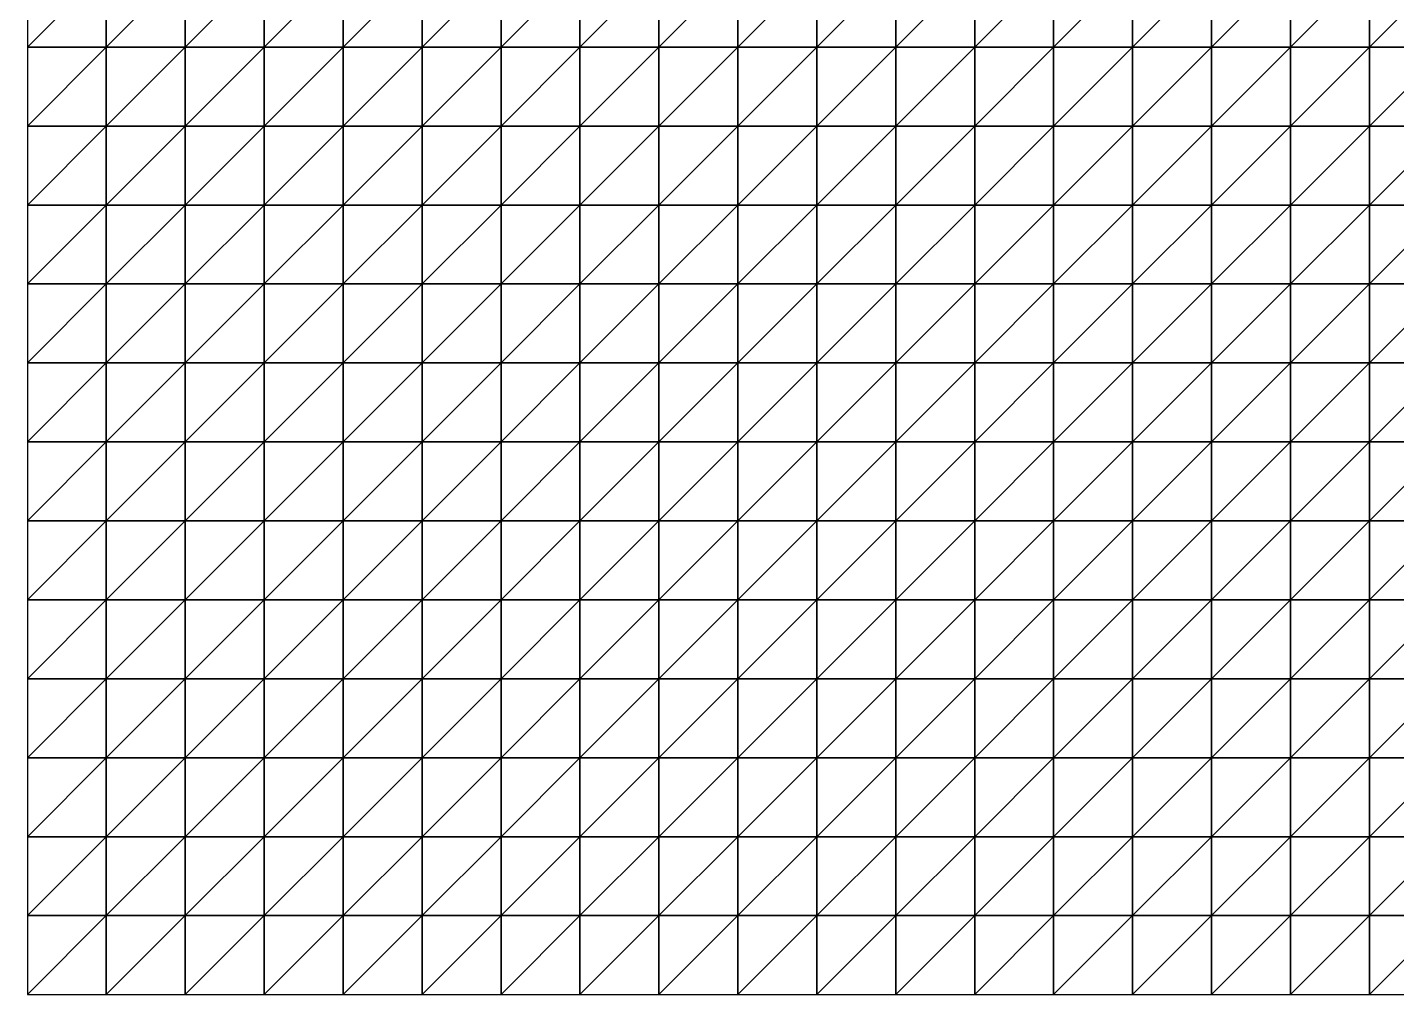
# Model space of a CAD drawing. Extents: x 504700 to 505400, y 9011750 to 9012250.
# Drawn here: x 504700 to 504873.5, y 9011750 to 9011872.5 of the extents above; entities that cross this region are included whole.
import ezdxf

# ---------------------------------------------------------------- set-up
doc = ezdxf.new("R2010")
doc.units = 0

msp = doc.modelspace()

# ---------------------------------------------------------------- linework, layer by layer
at = {"layer": 'PIT_FASE2'}
for points in [[(504700, 9011870, 317.37), (504710, 9011870, 317.85), (504710, 9011880, 317.48)], [(504700, 9011870, 317.37), (504710, 9011880, 317.48), (504700, 9011880, 317)], [(504710, 9011870, 317.85), (504720, 9011870, 318.44), (504720, 9011880, 318.07)], [(504710, 9011870, 317.85), (504720, 9011880, 318.07), (504710, 9011880, 317.48)], [(504720, 9011870, 318.44), (504730, 9011870, 319.09), (504730, 9011880, 318.71)], [(504720, 9011870, 318.44), (504730, 9011880, 318.71), (504720, 9011880, 318.07)], [(504730, 9011870, 319.09), (504740, 9011870, 319.79), (504740, 9011880, 319.42)], [(504730, 9011870, 319.09), (504740, 9011880, 319.42), (504730, 9011880, 318.71)], [(504740, 9011870, 319.79), (504750, 9011870, 320.52), (504750, 9011880, 320.15)], [(504740, 9011870, 319.79), (504750, 9011880, 320.15), (504740, 9011880, 319.42)], [(504750, 9011870, 320.52), (504760, 9011870, 321.25), (504760, 9011880, 320.88)], [(504750, 9011870, 320.52), (504760, 9011880, 320.88), (504750, 9011880, 320.15)], [(504760, 9011870, 321.25), (504770, 9011870, 321.95), (504770, 9011880, 321.58)], [(504760, 9011870, 321.25), (504770, 9011880, 321.58), (504760, 9011880, 320.88)], [(504770, 9011870, 321.95), (504780, 9011870, 322.6), (504780, 9011880, 322.23)], [(504770, 9011870, 321.95), (504780, 9011880, 322.23), (504770, 9011880, 321.58)], [(504780, 9011870, 322.6), (504790, 9011870, 323.2), (504790, 9011880, 322.83)], [(504780, 9011870, 322.6), (504790, 9011880, 322.83), (504780, 9011880, 322.23)], [(504790, 9011870, 323.2), (504800, 9011870, 323.69), (504800, 9011880, 323.33)], [(504790, 9011870, 323.2), (504800, 9011880, 323.33), (504790, 9011880, 322.83)], [(504800, 9011870, 323.69), (504810, 9011870, 324.12), (504810, 9011880, 323.76)], [(504800, 9011870, 323.69), (504810, 9011880, 323.76), (504800, 9011880, 323.33)], [(504810, 9011870, 324.12), (504820, 9011870, 324.44), (504820, 9011880, 324.09)], [(504810, 9011870, 324.12), (504820, 9011880, 324.09), (504810, 9011880, 323.76)], [(504820, 9011870, 324.44), (504830, 9011870, 324.7), (504830, 9011880, 324.35)], [(504820, 9011870, 324.44), (504830, 9011880, 324.35), (504820, 9011880, 324.09)], [(504830, 9011870, 324.7), (504840, 9011870, 324.86), (504840, 9011880, 324.52)], [(504830, 9011870, 324.7), (504840, 9011880, 324.52), (504830, 9011880, 324.35)], [(504840, 9011870, 324.86), (504850, 9011870, 324.98), (504850, 9011880, 323.24)], [(504840, 9011870, 324.86), (504850, 9011880, 323.24), (504840, 9011880, 324.52)], [(504850, 9011870, 324.98), (504860, 9011870, 320.22), (504860, 9011880, 314.72)], [(504850, 9011870, 324.98), (504860, 9011880, 314.72), (504850, 9011880, 323.24)], [(504860, 9011870, 320.22), (504870, 9011870, 312.04), (504870, 9011880, 306.33)], [(504860, 9011870, 320.22), (504870, 9011880, 306.33), (504860, 9011880, 314.72)], [(504870, 9011870, 312.04), (504880, 9011870, 304.01), (504880, 9011880, 298.09)], [(504870, 9011870, 312.04), (504880, 9011880, 298.09), (504870, 9011880, 306.33)], [(504700, 9011860, 317.74), (504710, 9011860, 318.23), (504710, 9011870, 317.85)], [(504700, 9011860, 317.74), (504710, 9011870, 317.85), (504700, 9011870, 317.37)], [(504710, 9011860, 318.23), (504720, 9011860, 318.82), (504720, 9011870, 318.44)], [(504710, 9011860, 318.23), (504720, 9011870, 318.44), (504710, 9011870, 317.85)], [(504720, 9011860, 318.82), (504730, 9011860, 319.47), (504730, 9011870, 319.09)], [(504720, 9011860, 318.82), (504730, 9011870, 319.09), (504720, 9011870, 318.44)], [(504730, 9011860, 319.47), (504740, 9011860, 320.18), (504740, 9011870, 319.79)], [(504730, 9011860, 319.47), (504740, 9011870, 319.79), (504730, 9011870, 319.09)], [(504740, 9011860, 320.18), (504750, 9011860, 320.91), (504750, 9011870, 320.52)], [(504740, 9011860, 320.18), (504750, 9011870, 320.52), (504740, 9011870, 319.79)], [(504750, 9011860, 320.91), (504760, 9011860, 321.63), (504760, 9011870, 321.25)], [(504750, 9011860, 320.91), (504760, 9011870, 321.25), (504750, 9011870, 320.52)], [(504760, 9011860, 321.63), (504770, 9011860, 322.34), (504770, 9011870, 321.95)], [(504760, 9011860, 321.63), (504770, 9011870, 321.95), (504760, 9011870, 321.25)], [(504770, 9011860, 322.34), (504780, 9011860, 322.99), (504780, 9011870, 322.6)], [(504770, 9011860, 322.34), (504780, 9011870, 322.6), (504770, 9011870, 321.95)], [(504780, 9011860, 322.99), (504790, 9011860, 323.57), (504790, 9011870, 323.2)], [(504780, 9011860, 322.99), (504790, 9011870, 323.2), (504780, 9011870, 322.6)], [(504790, 9011860, 323.57), (504800, 9011860, 324.07), (504800, 9011870, 323.69)], [(504790, 9011860, 323.57), (504800, 9011870, 323.69), (504790, 9011870, 323.2)], [(504800, 9011860, 324.07), (504810, 9011860, 324.49), (504810, 9011870, 324.12)], [(504800, 9011860, 324.07), (504810, 9011870, 324.12), (504800, 9011870, 323.69)], [(504810, 9011860, 324.49), (504820, 9011860, 324.81), (504820, 9011870, 324.44)], [(504810, 9011860, 324.49), (504820, 9011870, 324.44), (504810, 9011870, 324.12)], [(504820, 9011860, 324.81), (504830, 9011860, 325.06), (504830, 9011870, 324.7)], [(504820, 9011860, 324.81), (504830, 9011870, 324.7), (504820, 9011870, 324.44)], [(504830, 9011860, 325.06), (504840, 9011860, 325.22), (504840, 9011870, 324.86)], [(504830, 9011860, 325.06), (504840, 9011870, 324.86), (504830, 9011870, 324.7)], [(504840, 9011860, 325.22), (504850, 9011860, 325.33), (504850, 9011870, 324.98)], [(504840, 9011860, 325.22), (504850, 9011870, 324.98), (504840, 9011870, 324.86)], [(504850, 9011860, 325.33), (504860, 9011860, 325.39), (504860, 9011870, 320.22)], [(504850, 9011860, 325.33), (504860, 9011870, 320.22), (504850, 9011870, 324.98)], [(504860, 9011860, 325.39), (504870, 9011860, 318.04), (504870, 9011870, 312.04)], [(504860, 9011860, 325.39), (504870, 9011870, 312.04), (504860, 9011870, 320.22)], [(504870, 9011860, 318.04), (504880, 9011860, 310.23), (504880, 9011870, 304.01)], [(504870, 9011860, 318.04), (504880, 9011870, 304.01), (504870, 9011870, 312.04)], [(504700, 9011850, 318.13), (504710, 9011850, 318.62), (504710, 9011860, 318.23)], [(504700, 9011850, 318.13), (504710, 9011860, 318.23), (504700, 9011860, 317.74)], [(504710, 9011850, 318.62), (504720, 9011850, 319.21), (504720, 9011860, 318.82)], [(504710, 9011850, 318.62), (504720, 9011860, 318.82), (504710, 9011860, 318.23)], [(504720, 9011850, 319.21), (504730, 9011850, 319.87), (504730, 9011860, 319.47)], [(504720, 9011850, 319.21), (504730, 9011860, 319.47), (504720, 9011860, 318.82)], [(504730, 9011850, 319.87), (504740, 9011850, 320.58), (504740, 9011860, 320.18)], [(504730, 9011850, 319.87), (504740, 9011860, 320.18), (504730, 9011860, 319.47)], [(504740, 9011850, 320.58), (504750, 9011850, 321.31), (504750, 9011860, 320.91)], [(504740, 9011850, 320.58), (504750, 9011860, 320.91), (504740, 9011860, 320.18)], [(504750, 9011850, 321.31), (504760, 9011850, 322.03), (504760, 9011860, 321.63)], [(504750, 9011850, 321.31), (504760, 9011860, 321.63), (504750, 9011860, 320.91)], [(504760, 9011850, 322.03), (504770, 9011850, 322.73), (504770, 9011860, 322.34)], [(504760, 9011850, 322.03), (504770, 9011860, 322.34), (504760, 9011860, 321.63)], [(504770, 9011850, 322.73), (504780, 9011850, 323.38), (504780, 9011860, 322.99)], [(504770, 9011850, 322.73), (504780, 9011860, 322.99), (504770, 9011860, 322.34)], [(504780, 9011850, 323.38), (504790, 9011850, 323.97), (504790, 9011860, 323.57)], [(504780, 9011850, 323.38), (504790, 9011860, 323.57), (504780, 9011860, 322.99)], [(504790, 9011850, 323.97), (504800, 9011850, 324.46), (504800, 9011860, 324.07)], [(504790, 9011850, 323.97), (504800, 9011860, 324.07), (504790, 9011860, 323.57)], [(504800, 9011850, 324.46), (504810, 9011850, 324.88), (504810, 9011860, 324.49)], [(504800, 9011850, 324.46), (504810, 9011860, 324.49), (504800, 9011860, 324.07)], [(504810, 9011850, 324.88), (504820, 9011850, 325.19), (504820, 9011860, 324.81)], [(504810, 9011850, 324.88), (504820, 9011860, 324.81), (504810, 9011860, 324.49)], [(504820, 9011850, 325.19), (504830, 9011850, 325.43), (504830, 9011860, 325.06)], [(504820, 9011850, 325.19), (504830, 9011860, 325.06), (504820, 9011860, 324.81)], [(504830, 9011850, 325.43), (504840, 9011850, 325.58), (504840, 9011860, 325.22)], [(504830, 9011850, 325.43), (504840, 9011860, 325.22), (504830, 9011860, 325.06)], [(504840, 9011850, 325.58), (504850, 9011850, 325.68), (504850, 9011860, 325.33)], [(504840, 9011850, 325.58), (504850, 9011860, 325.33), (504840, 9011860, 325.22)], [(504850, 9011850, 325.68), (504860, 9011850, 325.74), (504860, 9011860, 325.39)], [(504850, 9011850, 325.68), (504860, 9011860, 325.39), (504850, 9011860, 325.33)], [(504860, 9011850, 325.74), (504870, 9011850, 324.31), (504870, 9011860, 318.04)], [(504860, 9011850, 325.74), (504870, 9011860, 318.04), (504860, 9011860, 325.39)], [(504870, 9011850, 324.31), (504880, 9011850, 316.72), (504880, 9011860, 310.23)], [(504870, 9011850, 324.31), (504880, 9011860, 310.23), (504870, 9011860, 318.04)], [(504700, 9011840, 318.53), (504710, 9011840, 319.02), (504710, 9011850, 318.62)], [(504700, 9011840, 318.53), (504710, 9011850, 318.62), (504700, 9011850, 318.13)], [(504710, 9011840, 319.02), (504720, 9011840, 319.62), (504720, 9011850, 319.21)], [(504710, 9011840, 319.02), (504720, 9011850, 319.21), (504710, 9011850, 318.62)], [(504720, 9011840, 319.62), (504730, 9011840, 320.28), (504730, 9011850, 319.87)], [(504720, 9011840, 319.62), (504730, 9011850, 319.87), (504720, 9011850, 319.21)], [(504730, 9011840, 320.28), (504740, 9011840, 320.99), (504740, 9011850, 320.58)], [(504730, 9011840, 320.28), (504740, 9011850, 320.58), (504730, 9011850, 319.87)], [(504740, 9011840, 320.99), (504750, 9011840, 321.72), (504750, 9011850, 321.31)], [(504740, 9011840, 320.99), (504750, 9011850, 321.31), (504740, 9011850, 320.58)], [(504750, 9011840, 321.72), (504760, 9011840, 322.44), (504760, 9011850, 322.03)], [(504750, 9011840, 321.72), (504760, 9011850, 322.03), (504750, 9011850, 321.31)], [(504760, 9011840, 322.44), (504770, 9011840, 323.14), (504770, 9011850, 322.73)], [(504760, 9011840, 322.44), (504770, 9011850, 322.73), (504760, 9011850, 322.03)], [(504770, 9011840, 323.14), (504780, 9011840, 323.79), (504780, 9011850, 323.38)], [(504770, 9011840, 323.14), (504780, 9011850, 323.38), (504770, 9011850, 322.73)], [(504780, 9011840, 323.79), (504790, 9011840, 324.37), (504790, 9011850, 323.97)], [(504780, 9011840, 323.79), (504790, 9011850, 323.97), (504780, 9011850, 323.38)], [(504790, 9011840, 324.37), (504800, 9011840, 324.86), (504800, 9011850, 324.46)], [(504790, 9011840, 324.37), (504800, 9011850, 324.46), (504790, 9011850, 323.97)], [(504800, 9011840, 324.86), (504810, 9011840, 325.27), (504810, 9011850, 324.88)], [(504800, 9011840, 324.86), (504810, 9011850, 324.88), (504800, 9011850, 324.46)], [(504810, 9011840, 325.27), (504820, 9011840, 325.58), (504820, 9011850, 325.19)], [(504810, 9011840, 325.27), (504820, 9011850, 325.19), (504810, 9011850, 324.88)], [(504820, 9011840, 325.58), (504830, 9011840, 325.81), (504830, 9011850, 325.43)], [(504820, 9011840, 325.58), (504830, 9011850, 325.43), (504820, 9011850, 325.19)], [(504830, 9011840, 325.81), (504840, 9011840, 325.95), (504840, 9011850, 325.58)], [(504830, 9011840, 325.81), (504840, 9011850, 325.58), (504830, 9011850, 325.43)], [(504840, 9011840, 325.95), (504850, 9011840, 326.05), (504850, 9011850, 325.68)], [(504840, 9011840, 325.95), (504850, 9011850, 325.68), (504840, 9011850, 325.58)], [(504850, 9011840, 326.05), (504860, 9011840, 326.1), (504860, 9011850, 325.74)], [(504850, 9011840, 326.05), (504860, 9011850, 325.74), (504850, 9011850, 325.68)], [(504860, 9011840, 326.1), (504870, 9011840, 326.13), (504870, 9011850, 324.31)], [(504860, 9011840, 326.1), (504870, 9011850, 324.31), (504860, 9011850, 325.74)], [(504870, 9011840, 326.13), (504880, 9011840, 323.45), (504880, 9011850, 316.72)], [(504870, 9011840, 326.13), (504880, 9011850, 316.72), (504870, 9011850, 324.31)], [(504700, 9011830, 318.94), (504710, 9011830, 319.44), (504710, 9011840, 319.02)], [(504700, 9011830, 318.94), (504710, 9011840, 319.02), (504700, 9011840, 318.53)], [(504710, 9011830, 319.44), (504720, 9011830, 320.04), (504720, 9011840, 319.62)], [(504710, 9011830, 319.44), (504720, 9011840, 319.62), (504710, 9011840, 319.02)], [(504720, 9011830, 320.04), (504730, 9011830, 320.7), (504730, 9011840, 320.28)], [(504720, 9011830, 320.04), (504730, 9011840, 320.28), (504720, 9011840, 319.62)], [(504730, 9011830, 320.7), (504740, 9011830, 321.41), (504740, 9011840, 320.99)], [(504730, 9011830, 320.7), (504740, 9011840, 320.99), (504730, 9011840, 320.28)], [(504740, 9011830, 321.41), (504750, 9011830, 322.14), (504750, 9011840, 321.72)], [(504740, 9011830, 321.41), (504750, 9011840, 321.72), (504740, 9011840, 320.99)], [(504750, 9011830, 322.14), (504760, 9011830, 322.86), (504760, 9011840, 322.44)], [(504750, 9011830, 322.14), (504760, 9011840, 322.44), (504750, 9011840, 321.72)], [(504760, 9011830, 322.86), (504770, 9011830, 323.56), (504770, 9011840, 323.14)], [(504760, 9011830, 322.86), (504770, 9011840, 323.14), (504760, 9011840, 322.44)], [(504770, 9011830, 323.56), (504780, 9011830, 324.2), (504780, 9011840, 323.79)], [(504770, 9011830, 323.56), (504780, 9011840, 323.79), (504770, 9011840, 323.14)], [(504780, 9011830, 324.2), (504790, 9011830, 324.78), (504790, 9011840, 324.37)], [(504780, 9011830, 324.2), (504790, 9011840, 324.37), (504780, 9011840, 323.79)], [(504790, 9011830, 324.78), (504800, 9011830, 325.26), (504800, 9011840, 324.86)], [(504790, 9011830, 324.78), (504800, 9011840, 324.86), (504790, 9011840, 324.37)], [(504800, 9011830, 325.26), (504810, 9011830, 325.67), (504810, 9011840, 325.27)], [(504800, 9011830, 325.26), (504810, 9011840, 325.27), (504800, 9011840, 324.86)], [(504810, 9011830, 325.67), (504820, 9011830, 325.97), (504820, 9011840, 325.58)], [(504810, 9011830, 325.67), (504820, 9011840, 325.58), (504810, 9011840, 325.27)], [(504820, 9011830, 325.97), (504830, 9011830, 326.2), (504830, 9011840, 325.81)], [(504820, 9011830, 325.97), (504830, 9011840, 325.81), (504820, 9011840, 325.58)], [(504830, 9011830, 326.2), (504840, 9011830, 326.34), (504840, 9011840, 325.95)], [(504830, 9011830, 326.2), (504840, 9011840, 325.95), (504830, 9011840, 325.81)], [(504840, 9011830, 326.34), (504850, 9011830, 326.42), (504850, 9011840, 326.05)], [(504840, 9011830, 326.34), (504850, 9011840, 326.05), (504840, 9011840, 325.95)], [(504850, 9011830, 326.42), (504860, 9011830, 326.46), (504860, 9011840, 326.1)], [(504850, 9011830, 326.42), (504860, 9011840, 326.1), (504850, 9011840, 326.05)], [(504860, 9011830, 326.46), (504870, 9011830, 326.49), (504870, 9011840, 326.13)], [(504860, 9011830, 326.46), (504870, 9011840, 326.13), (504860, 9011840, 326.1)], [(504870, 9011830, 326.49), (504880, 9011830, 326.52), (504880, 9011840, 323.45)], [(504870, 9011830, 326.49), (504880, 9011840, 323.45), (504870, 9011840, 326.13)], [(504700, 9011820, 319.36), (504710, 9011820, 319.86), (504710, 9011830, 319.44)], [(504700, 9011820, 319.36), (504710, 9011830, 319.44), (504700, 9011830, 318.94)], [(504710, 9011820, 319.86), (504720, 9011820, 320.47), (504720, 9011830, 320.04)], [(504710, 9011820, 319.86), (504720, 9011830, 320.04), (504710, 9011830, 319.44)], [(504720, 9011820, 320.47), (504730, 9011820, 321.13), (504730, 9011830, 320.7)], [(504720, 9011820, 320.47), (504730, 9011830, 320.7), (504720, 9011830, 320.04)], [(504730, 9011820, 321.13), (504740, 9011820, 321.84), (504740, 9011830, 321.41)], [(504730, 9011820, 321.13), (504740, 9011830, 321.41), (504730, 9011830, 320.7)], [(504740, 9011820, 321.84), (504750, 9011820, 322.57), (504750, 9011830, 322.14)], [(504740, 9011820, 321.84), (504750, 9011830, 322.14), (504740, 9011830, 321.41)], [(504750, 9011820, 322.57), (504760, 9011820, 323.29), (504760, 9011830, 322.86)], [(504750, 9011820, 322.57), (504760, 9011830, 322.86), (504750, 9011830, 322.14)], [(504760, 9011820, 323.29), (504770, 9011820, 323.99), (504770, 9011830, 323.56)], [(504760, 9011820, 323.29), (504770, 9011830, 323.56), (504760, 9011830, 322.86)], [(504770, 9011820, 323.99), (504780, 9011820, 324.63), (504780, 9011830, 324.2)], [(504770, 9011820, 323.99), (504780, 9011830, 324.2), (504770, 9011830, 323.56)], [(504780, 9011820, 324.63), (504790, 9011820, 325.2), (504790, 9011830, 324.78)], [(504780, 9011820, 324.63), (504790, 9011830, 324.78), (504780, 9011830, 324.2)], [(504790, 9011820, 325.2), (504800, 9011820, 325.68), (504800, 9011830, 325.26)], [(504790, 9011820, 325.2), (504800, 9011830, 325.26), (504790, 9011830, 324.78)], [(504800, 9011820, 325.68), (504810, 9011820, 326.09), (504810, 9011830, 325.67)], [(504800, 9011820, 325.68), (504810, 9011830, 325.67), (504800, 9011830, 325.26)], [(504810, 9011820, 326.09), (504820, 9011820, 326.38), (504820, 9011830, 325.97)], [(504810, 9011820, 326.09), (504820, 9011830, 325.97), (504810, 9011830, 325.67)], [(504820, 9011820, 326.38), (504830, 9011820, 326.6), (504830, 9011830, 326.2)], [(504820, 9011820, 326.38), (504830, 9011830, 326.2), (504820, 9011830, 325.97)], [(504830, 9011820, 326.6), (504840, 9011820, 326.73), (504840, 9011830, 326.34)], [(504830, 9011820, 326.6), (504840, 9011830, 326.34), (504830, 9011830, 326.2)], [(504840, 9011820, 326.73), (504850, 9011820, 326.81), (504850, 9011830, 326.42)], [(504840, 9011820, 326.73), (504850, 9011830, 326.42), (504840, 9011830, 326.34)], [(504850, 9011820, 326.81), (504860, 9011820, 326.84), (504860, 9011830, 326.46)], [(504850, 9011820, 326.81), (504860, 9011830, 326.46), (504850, 9011830, 326.42)], [(504860, 9011820, 326.84), (504870, 9011820, 326.85), (504870, 9011830, 326.49)], [(504860, 9011820, 326.84), (504870, 9011830, 326.49), (504860, 9011830, 326.46)], [(504870, 9011820, 326.85), (504880, 9011820, 326.87), (504880, 9011830, 326.52)], [(504870, 9011820, 326.85), (504880, 9011830, 326.52), (504870, 9011830, 326.49)], [(504700, 9011810, 319.79), (504710, 9011810, 320.29), (504710, 9011820, 319.86)], [(504700, 9011810, 319.79), (504710, 9011820, 319.86), (504700, 9011820, 319.36)], [(504710, 9011810, 320.29), (504720, 9011810, 320.9), (504720, 9011820, 320.47)], [(504710, 9011810, 320.29), (504720, 9011820, 320.47), (504710, 9011820, 319.86)], [(504720, 9011810, 320.9), (504730, 9011810, 321.56), (504730, 9011820, 321.13)], [(504720, 9011810, 320.9), (504730, 9011820, 321.13), (504720, 9011820, 320.47)], [(504730, 9011810, 321.56), (504740, 9011810, 322.28), (504740, 9011820, 321.84)], [(504730, 9011810, 321.56), (504740, 9011820, 321.84), (504730, 9011820, 321.13)], [(504740, 9011810, 322.28), (504750, 9011810, 323.01), (504750, 9011820, 322.57)], [(504740, 9011810, 322.28), (504750, 9011820, 322.57), (504740, 9011820, 321.84)], [(504750, 9011810, 323.01), (504760, 9011810, 323.74), (504760, 9011820, 323.29)], [(504750, 9011810, 323.01), (504760, 9011820, 323.29), (504750, 9011820, 322.57)], [(504760, 9011810, 323.74), (504770, 9011810, 324.43), (504770, 9011820, 323.99)], [(504760, 9011810, 323.74), (504770, 9011820, 323.99), (504760, 9011820, 323.29)], [(504770, 9011810, 324.43), (504780, 9011810, 325.06), (504780, 9011820, 324.63)], [(504770, 9011810, 324.43), (504780, 9011820, 324.63), (504770, 9011820, 323.99)], [(504780, 9011810, 325.06), (504790, 9011810, 325.64), (504790, 9011820, 325.2)], [(504780, 9011810, 325.06), (504790, 9011820, 325.2), (504780, 9011820, 324.63)], [(504790, 9011810, 325.64), (504800, 9011810, 326.11), (504800, 9011820, 325.68)], [(504790, 9011810, 325.64), (504800, 9011820, 325.68), (504790, 9011820, 325.2)], [(504800, 9011810, 326.11), (504810, 9011810, 326.51), (504810, 9011820, 326.09)], [(504800, 9011810, 326.11), (504810, 9011820, 326.09), (504800, 9011820, 325.68)], [(504810, 9011810, 326.51), (504820, 9011810, 326.8), (504820, 9011820, 326.38)], [(504810, 9011810, 326.51), (504820, 9011820, 326.38), (504810, 9011820, 326.09)], [(504820, 9011810, 326.8), (504830, 9011810, 327.01), (504830, 9011820, 326.6)], [(504820, 9011810, 326.8), (504830, 9011820, 326.6), (504820, 9011820, 326.38)], [(504830, 9011810, 327.01), (504840, 9011810, 327.13), (504840, 9011820, 326.73)], [(504830, 9011810, 327.01), (504840, 9011820, 326.73), (504830, 9011820, 326.6)], [(504840, 9011810, 327.13), (504850, 9011810, 327.2), (504850, 9011820, 326.81)], [(504840, 9011810, 327.13), (504850, 9011820, 326.81), (504840, 9011820, 326.73)], [(504850, 9011810, 327.2), (504860, 9011810, 327.22), (504860, 9011820, 326.84)], [(504850, 9011810, 327.2), (504860, 9011820, 326.84), (504850, 9011820, 326.81)], [(504860, 9011810, 327.22), (504870, 9011810, 327.22), (504870, 9011820, 326.85)], [(504860, 9011810, 327.22), (504870, 9011820, 326.85), (504860, 9011820, 326.84)], [(504870, 9011810, 327.22), (504880, 9011810, 327.23), (504880, 9011820, 326.87)], [(504870, 9011810, 327.22), (504880, 9011820, 326.87), (504870, 9011820, 326.85)], [(504700, 9011800, 320.23), (504710, 9011800, 320.74), (504710, 9011810, 320.29)], [(504700, 9011800, 320.23), (504710, 9011810, 320.29), (504700, 9011810, 319.79)], [(504710, 9011800, 320.74), (504720, 9011800, 321.35), (504720, 9011810, 320.9)], [(504710, 9011800, 320.74), (504720, 9011810, 320.9), (504710, 9011810, 320.29)], [(504720, 9011800, 321.35), (504730, 9011800, 322.01), (504730, 9011810, 321.56)], [(504720, 9011800, 321.35), (504730, 9011810, 321.56), (504720, 9011810, 320.9)], [(504730, 9011800, 322.01), (504740, 9011800, 322.73), (504740, 9011810, 322.28)], [(504730, 9011800, 322.01), (504740, 9011810, 322.28), (504730, 9011810, 321.56)], [(504740, 9011800, 322.73), (504750, 9011800, 323.46), (504750, 9011810, 323.01)], [(504740, 9011800, 322.73), (504750, 9011810, 323.01), (504740, 9011810, 322.28)], [(504750, 9011800, 323.46), (504760, 9011800, 324.18), (504760, 9011810, 323.74)], [(504750, 9011800, 323.46), (504760, 9011810, 323.74), (504750, 9011810, 323.01)], [(504760, 9011800, 324.18), (504770, 9011800, 324.88), (504770, 9011810, 324.43)], [(504760, 9011800, 324.18), (504770, 9011810, 324.43), (504760, 9011810, 323.74)], [(504770, 9011800, 324.88), (504780, 9011800, 325.51), (504780, 9011810, 325.06)], [(504770, 9011800, 324.88), (504780, 9011810, 325.06), (504770, 9011810, 324.43)], [(504780, 9011800, 325.51), (504790, 9011800, 326.08), (504790, 9011810, 325.64)], [(504780, 9011800, 325.51), (504790, 9011810, 325.64), (504780, 9011810, 325.06)], [(504790, 9011800, 326.08), (504800, 9011800, 326.55), (504800, 9011810, 326.11)], [(504790, 9011800, 326.08), (504800, 9011810, 326.11), (504790, 9011810, 325.64)], [(504800, 9011800, 326.55), (504810, 9011800, 326.94), (504810, 9011810, 326.51)], [(504800, 9011800, 326.55), (504810, 9011810, 326.51), (504800, 9011810, 326.11)], [(504810, 9011800, 326.94), (504820, 9011800, 327.22), (504820, 9011810, 326.8)], [(504810, 9011800, 326.94), (504820, 9011810, 326.8), (504810, 9011810, 326.51)], [(504820, 9011800, 327.22), (504830, 9011800, 327.42), (504830, 9011810, 327.01)], [(504820, 9011800, 327.22), (504830, 9011810, 327.01), (504820, 9011810, 326.8)], [(504830, 9011800, 327.42), (504840, 9011800, 327.54), (504840, 9011810, 327.13)], [(504830, 9011800, 327.42), (504840, 9011810, 327.13), (504830, 9011810, 327.01)], [(504840, 9011800, 327.54), (504850, 9011800, 327.59), (504850, 9011810, 327.2)], [(504840, 9011800, 327.54), (504850, 9011810, 327.2), (504840, 9011810, 327.13)], [(504850, 9011800, 327.59), (504860, 9011800, 327.6), (504860, 9011810, 327.22)], [(504850, 9011800, 327.59), (504860, 9011810, 327.22), (504850, 9011810, 327.2)], [(504860, 9011800, 327.6), (504870, 9011800, 327.6), (504870, 9011810, 327.22)], [(504860, 9011800, 327.6), (504870, 9011810, 327.22), (504860, 9011810, 327.22)], [(504870, 9011800, 327.6), (504880, 9011800, 327.59), (504880, 9011810, 327.23)], [(504870, 9011800, 327.6), (504880, 9011810, 327.23), (504870, 9011810, 327.22)], [(504700, 9011790, 320.67), (504710, 9011790, 321.19), (504710, 9011800, 320.74)], [(504700, 9011790, 320.67), (504710, 9011800, 320.74), (504700, 9011800, 320.23)], [(504710, 9011790, 321.19), (504720, 9011790, 321.8), (504720, 9011800, 321.35)], [(504710, 9011790, 321.19), (504720, 9011800, 321.35), (504710, 9011800, 320.74)], [(504720, 9011790, 321.8), (504730, 9011790, 322.47), (504730, 9011800, 322.01)], [(504720, 9011790, 321.8), (504730, 9011800, 322.01), (504720, 9011800, 321.35)], [(504730, 9011790, 322.47), (504740, 9011790, 323.19), (504740, 9011800, 322.73)], [(504730, 9011790, 322.47), (504740, 9011800, 322.73), (504730, 9011800, 322.01)], [(504740, 9011790, 323.19), (504750, 9011790, 323.92), (504750, 9011800, 323.46)], [(504740, 9011790, 323.19), (504750, 9011800, 323.46), (504740, 9011800, 322.73)], [(504750, 9011790, 323.92), (504760, 9011790, 324.64), (504760, 9011800, 324.18)], [(504750, 9011790, 323.92), (504760, 9011800, 324.18), (504750, 9011800, 323.46)], [(504760, 9011790, 324.64), (504770, 9011790, 325.33), (504770, 9011800, 324.88)], [(504760, 9011790, 324.64), (504770, 9011800, 324.88), (504760, 9011800, 324.18)], [(504770, 9011790, 325.33), (504780, 9011790, 325.96), (504780, 9011800, 325.51)], [(504770, 9011790, 325.33), (504780, 9011800, 325.51), (504770, 9011800, 324.88)], [(504780, 9011790, 325.96), (504790, 9011790, 326.53), (504790, 9011800, 326.08)], [(504780, 9011790, 325.96), (504790, 9011800, 326.08), (504780, 9011800, 325.51)], [(504790, 9011790, 326.53), (504800, 9011790, 326.99), (504800, 9011800, 326.55)], [(504790, 9011790, 326.53), (504800, 9011800, 326.55), (504790, 9011800, 326.08)], [(504800, 9011790, 326.99), (504810, 9011790, 327.38), (504810, 9011800, 326.94)], [(504800, 9011790, 326.99), (504810, 9011800, 326.94), (504800, 9011800, 326.55)], [(504810, 9011790, 327.38), (504820, 9011790, 327.65), (504820, 9011800, 327.22)], [(504810, 9011790, 327.38), (504820, 9011800, 327.22), (504810, 9011800, 326.94)], [(504820, 9011790, 327.65), (504830, 9011790, 327.85), (504830, 9011800, 327.42)], [(504820, 9011790, 327.65), (504830, 9011800, 327.42), (504820, 9011800, 327.22)], [(504830, 9011790, 327.85), (504840, 9011790, 327.95), (504840, 9011800, 327.54)], [(504830, 9011790, 327.85), (504840, 9011800, 327.54), (504830, 9011800, 327.42)], [(504840, 9011790, 327.95), (504850, 9011790, 328), (504850, 9011800, 327.59)], [(504840, 9011790, 327.95), (504850, 9011800, 327.59), (504840, 9011800, 327.54)], [(504850, 9011790, 328), (504860, 9011790, 328), (504860, 9011800, 327.6)], [(504850, 9011790, 328), (504860, 9011800, 327.6), (504850, 9011800, 327.59)], [(504860, 9011790, 328), (504870, 9011790, 327.98), (504870, 9011800, 327.6)], [(504860, 9011790, 328), (504870, 9011800, 327.6), (504860, 9011800, 327.6)], [(504870, 9011790, 327.98), (504880, 9011790, 327.96), (504880, 9011800, 327.59)], [(504870, 9011790, 327.98), (504880, 9011800, 327.59), (504870, 9011800, 327.6)], [(504700, 9011780, 321.13), (504710, 9011780, 321.64), (504710, 9011790, 321.19)], [(504700, 9011780, 321.13), (504710, 9011790, 321.19), (504700, 9011790, 320.67)], [(504710, 9011780, 321.64), (504720, 9011780, 322.26), (504720, 9011790, 321.8)], [(504710, 9011780, 321.64), (504720, 9011790, 321.8), (504710, 9011790, 321.19)], [(504720, 9011780, 322.26), (504730, 9011780, 322.93), (504730, 9011790, 322.47)], [(504720, 9011780, 322.26), (504730, 9011790, 322.47), (504720, 9011790, 321.8)], [(504730, 9011780, 322.93), (504740, 9011780, 323.65), (504740, 9011790, 323.19)], [(504730, 9011780, 322.93), (504740, 9011790, 323.19), (504730, 9011790, 322.47)], [(504740, 9011780, 323.65), (504750, 9011780, 324.38), (504750, 9011790, 323.92)], [(504740, 9011780, 323.65), (504750, 9011790, 323.92), (504740, 9011790, 323.19)], [(504750, 9011780, 324.38), (504760, 9011780, 325.1), (504760, 9011790, 324.64)], [(504750, 9011780, 324.38), (504760, 9011790, 324.64), (504750, 9011790, 323.92)], [(504760, 9011780, 325.1), (504770, 9011780, 325.8), (504770, 9011790, 325.33)], [(504760, 9011780, 325.1), (504770, 9011790, 325.33), (504760, 9011790, 324.64)], [(504770, 9011780, 325.8), (504780, 9011780, 326.42), (504780, 9011790, 325.96)], [(504770, 9011780, 325.8), (504780, 9011790, 325.96), (504770, 9011790, 325.33)], [(504780, 9011780, 326.42), (504790, 9011780, 326.98), (504790, 9011790, 326.53)], [(504780, 9011780, 326.42), (504790, 9011790, 326.53), (504780, 9011790, 325.96)], [(504790, 9011780, 326.98), (504800, 9011780, 327.44), (504800, 9011790, 326.99)], [(504790, 9011780, 326.98), (504800, 9011790, 326.99), (504790, 9011790, 326.53)], [(504800, 9011780, 327.44), (504810, 9011780, 327.82), (504810, 9011790, 327.38)], [(504800, 9011780, 327.44), (504810, 9011790, 327.38), (504800, 9011790, 326.99)], [(504810, 9011780, 327.82), (504820, 9011780, 328.09), (504820, 9011790, 327.65)], [(504810, 9011780, 327.82), (504820, 9011790, 327.65), (504810, 9011790, 327.38)], [(504820, 9011780, 328.09), (504830, 9011780, 328.28), (504830, 9011790, 327.85)], [(504820, 9011780, 328.09), (504830, 9011790, 327.85), (504820, 9011790, 327.65)], [(504830, 9011780, 328.28), (504840, 9011780, 328.37), (504840, 9011790, 327.95)], [(504830, 9011780, 328.28), (504840, 9011790, 327.95), (504830, 9011790, 327.85)], [(504840, 9011780, 328.37), (504850, 9011780, 328.41), (504850, 9011790, 328)], [(504840, 9011780, 328.37), (504850, 9011790, 328), (504840, 9011790, 327.95)], [(504850, 9011780, 328.41), (504860, 9011780, 328.4), (504860, 9011790, 328)], [(504850, 9011780, 328.41), (504860, 9011790, 328), (504850, 9011790, 328)], [(504860, 9011780, 328.4), (504870, 9011780, 328.36), (504870, 9011790, 327.98)], [(504860, 9011780, 328.4), (504870, 9011790, 327.98), (504860, 9011790, 328)], [(504870, 9011780, 328.36), (504880, 9011780, 328.34), (504880, 9011790, 327.96)], [(504870, 9011780, 328.36), (504880, 9011790, 327.96), (504870, 9011790, 327.98)], [(504700, 9011770, 321.59), (504710, 9011770, 322.11), (504710, 9011780, 321.64)], [(504700, 9011770, 321.59), (504710, 9011780, 321.64), (504700, 9011780, 321.13)], [(504710, 9011770, 322.11), (504720, 9011770, 322.73), (504720, 9011780, 322.26)], [(504710, 9011770, 322.11), (504720, 9011780, 322.26), (504710, 9011780, 321.64)], [(504720, 9011770, 322.73), (504730, 9011770, 323.4), (504730, 9011780, 322.93)], [(504720, 9011770, 322.73), (504730, 9011780, 322.93), (504720, 9011780, 322.26)], [(504730, 9011770, 323.4), (504740, 9011770, 324.12), (504740, 9011780, 323.65)], [(504730, 9011770, 323.4), (504740, 9011780, 323.65), (504730, 9011780, 322.93)], [(504740, 9011770, 324.12), (504750, 9011770, 324.86), (504750, 9011780, 324.38)], [(504740, 9011770, 324.12), (504750, 9011780, 324.38), (504740, 9011780, 323.65)], [(504750, 9011770, 324.86), (504760, 9011770, 325.58), (504760, 9011780, 325.1)], [(504750, 9011770, 324.86), (504760, 9011780, 325.1), (504750, 9011780, 324.38)], [(504760, 9011770, 325.58), (504770, 9011770, 326.27), (504770, 9011780, 325.8)], [(504760, 9011770, 325.58), (504770, 9011780, 325.8), (504760, 9011780, 325.1)], [(504770, 9011770, 326.27), (504780, 9011770, 326.89), (504780, 9011780, 326.42)], [(504770, 9011770, 326.27), (504780, 9011780, 326.42), (504770, 9011780, 325.8)], [(504780, 9011770, 326.89), (504790, 9011770, 327.45), (504790, 9011780, 326.98)], [(504780, 9011770, 326.89), (504790, 9011780, 326.98), (504780, 9011780, 326.42)], [(504790, 9011770, 327.45), (504800, 9011770, 327.9), (504800, 9011780, 327.44)], [(504790, 9011770, 327.45), (504800, 9011780, 327.44), (504790, 9011780, 326.98)], [(504800, 9011770, 327.9), (504810, 9011770, 328.27), (504810, 9011780, 327.82)], [(504800, 9011770, 327.9), (504810, 9011780, 327.82), (504800, 9011780, 327.44)], [(504810, 9011770, 328.27), (504820, 9011770, 328.53), (504820, 9011780, 328.09)], [(504810, 9011770, 328.27), (504820, 9011780, 328.09), (504810, 9011780, 327.82)], [(504820, 9011770, 328.53), (504830, 9011770, 328.71), (504830, 9011780, 328.28)], [(504820, 9011770, 328.53), (504830, 9011780, 328.28), (504820, 9011780, 328.09)], [(504830, 9011770, 328.71), (504840, 9011770, 328.8), (504840, 9011780, 328.37)], [(504830, 9011770, 328.71), (504840, 9011780, 328.37), (504830, 9011780, 328.28)], [(504840, 9011770, 328.8), (504850, 9011770, 328.82), (504850, 9011780, 328.41)], [(504840, 9011770, 328.8), (504850, 9011780, 328.41), (504840, 9011780, 328.37)], [(504850, 9011770, 328.82), (504860, 9011770, 328.8), (504860, 9011780, 328.4)], [(504850, 9011770, 328.82), (504860, 9011780, 328.4), (504850, 9011780, 328.41)], [(504860, 9011770, 328.8), (504870, 9011770, 328.76), (504870, 9011780, 328.36)], [(504860, 9011770, 328.8), (504870, 9011780, 328.36), (504860, 9011780, 328.4)], [(504870, 9011770, 328.76), (504880, 9011770, 328.71), (504880, 9011780, 328.34)], [(504870, 9011770, 328.76), (504880, 9011780, 328.34), (504870, 9011780, 328.36)], [(504700, 9011760, 322.05), (504710, 9011760, 322.58), (504710, 9011770, 322.11)], [(504700, 9011760, 322.05), (504710, 9011770, 322.11), (504700, 9011770, 321.59)], [(504710, 9011760, 322.58), (504720, 9011760, 323.2), (504720, 9011770, 322.73)], [(504710, 9011760, 322.58), (504720, 9011770, 322.73), (504710, 9011770, 322.11)], [(504720, 9011760, 323.2), (504730, 9011760, 323.88), (504730, 9011770, 323.4)], [(504720, 9011760, 323.2), (504730, 9011770, 323.4), (504720, 9011770, 322.73)], [(504730, 9011760, 323.88), (504740, 9011760, 324.6), (504740, 9011770, 324.12)], [(504730, 9011760, 323.88), (504740, 9011770, 324.12), (504730, 9011770, 323.4)], [(504740, 9011760, 324.6), (504750, 9011760, 325.34), (504750, 9011770, 324.86)], [(504740, 9011760, 324.6), (504750, 9011770, 324.86), (504740, 9011770, 324.12)], [(504750, 9011760, 325.34), (504760, 9011760, 326.06), (504760, 9011770, 325.58)], [(504750, 9011760, 325.34), (504760, 9011770, 325.58), (504750, 9011770, 324.86)], [(504760, 9011760, 326.06), (504770, 9011760, 326.74), (504770, 9011770, 326.27)], [(504760, 9011760, 326.06), (504770, 9011770, 326.27), (504760, 9011770, 325.58)], [(504770, 9011760, 326.74), (504780, 9011760, 327.36), (504780, 9011770, 326.89)], [(504770, 9011760, 326.74), (504780, 9011770, 326.89), (504770, 9011770, 326.27)], [(504780, 9011760, 327.36), (504790, 9011760, 327.91), (504790, 9011770, 327.45)], [(504780, 9011760, 327.36), (504790, 9011770, 327.45), (504780, 9011770, 326.89)], [(504790, 9011760, 327.91), (504800, 9011760, 328.36), (504800, 9011770, 327.9)], [(504790, 9011760, 327.91), (504800, 9011770, 327.9), (504790, 9011770, 327.45)], [(504800, 9011760, 328.36), (504810, 9011760, 328.73), (504810, 9011770, 328.27)], [(504800, 9011760, 328.36), (504810, 9011770, 328.27), (504800, 9011770, 327.9)], [(504810, 9011760, 328.73), (504820, 9011760, 328.98), (504820, 9011770, 328.53)], [(504810, 9011760, 328.73), (504820, 9011770, 328.53), (504810, 9011770, 328.27)], [(504820, 9011760, 328.98), (504830, 9011760, 329.15), (504830, 9011770, 328.71)], [(504820, 9011760, 328.98), (504830, 9011770, 328.71), (504820, 9011770, 328.53)], [(504830, 9011760, 329.15), (504840, 9011760, 329.23), (504840, 9011770, 328.8)], [(504830, 9011760, 329.15), (504840, 9011770, 328.8), (504830, 9011770, 328.71)], [(504840, 9011760, 329.23), (504850, 9011760, 329.25), (504850, 9011770, 328.82)], [(504840, 9011760, 329.23), (504850, 9011770, 328.82), (504840, 9011770, 328.8)], [(504850, 9011760, 329.25), (504860, 9011760, 329.21), (504860, 9011770, 328.8)], [(504850, 9011760, 329.25), (504860, 9011770, 328.8), (504850, 9011770, 328.82)], [(504860, 9011760, 329.21), (504870, 9011760, 329.15), (504870, 9011770, 328.76)], [(504860, 9011760, 329.21), (504870, 9011770, 328.76), (504860, 9011770, 328.8)], [(504870, 9011760, 329.15), (504880, 9011760, 329.1), (504880, 9011770, 328.71)], [(504870, 9011760, 329.15), (504880, 9011770, 328.71), (504870, 9011770, 328.76)], [(504700, 9011750, 322.52), (504710, 9011750, 323.05), (504710, 9011760, 322.58)], [(504700, 9011750, 322.52), (504710, 9011760, 322.58), (504700, 9011760, 322.05)], [(504710, 9011750, 323.05), (504720, 9011750, 323.68), (504720, 9011760, 323.2)], [(504710, 9011750, 323.05), (504720, 9011760, 323.2), (504710, 9011760, 322.58)], [(504720, 9011750, 323.68), (504730, 9011750, 324.36), (504730, 9011760, 323.88)], [(504720, 9011750, 323.68), (504730, 9011760, 323.88), (504720, 9011760, 323.2)], [(504730, 9011750, 324.36), (504740, 9011750, 325.08), (504740, 9011760, 324.6)], [(504730, 9011750, 324.36), (504740, 9011760, 324.6), (504730, 9011760, 323.88)], [(504740, 9011750, 325.08), (504750, 9011750, 325.82), (504750, 9011760, 325.34)], [(504740, 9011750, 325.08), (504750, 9011760, 325.34), (504740, 9011760, 324.6)], [(504750, 9011750, 325.82), (504760, 9011750, 326.54), (504760, 9011760, 326.06)], [(504750, 9011750, 325.82), (504760, 9011760, 326.06), (504750, 9011760, 325.34)], [(504760, 9011750, 326.54), (504770, 9011750, 327.22), (504770, 9011760, 326.74)], [(504760, 9011750, 326.54), (504770, 9011760, 326.74), (504760, 9011760, 326.06)], [(504770, 9011750, 327.22), (504780, 9011750, 327.84), (504780, 9011760, 327.36)], [(504770, 9011750, 327.22), (504780, 9011760, 327.36), (504770, 9011760, 326.74)], [(504780, 9011750, 327.84), (504790, 9011750, 328.39), (504790, 9011760, 327.91)], [(504780, 9011750, 327.84), (504790, 9011760, 327.91), (504780, 9011760, 327.36)], [(504790, 9011750, 328.39), (504800, 9011750, 328.83), (504800, 9011760, 328.36)], [(504790, 9011750, 328.39), (504800, 9011760, 328.36), (504790, 9011760, 327.91)], [(504800, 9011750, 328.83), (504810, 9011750, 329.19), (504810, 9011760, 328.73)], [(504800, 9011750, 328.83), (504810, 9011760, 328.73), (504800, 9011760, 328.36)], [(504810, 9011750, 329.19), (504820, 9011750, 329.43), (504820, 9011760, 328.98)], [(504810, 9011750, 329.19), (504820, 9011760, 328.98), (504810, 9011760, 328.73)], [(504820, 9011750, 329.43), (504830, 9011750, 329.6), (504830, 9011760, 329.15)], [(504820, 9011750, 329.43), (504830, 9011760, 329.15), (504820, 9011760, 328.98)], [(504830, 9011750, 329.6), (504840, 9011750, 329.66), (504840, 9011760, 329.23)], [(504830, 9011750, 329.6), (504840, 9011760, 329.23), (504830, 9011760, 329.15)], [(504840, 9011750, 329.66), (504850, 9011750, 329.67), (504850, 9011760, 329.25)], [(504840, 9011750, 329.66), (504850, 9011760, 329.25), (504840, 9011760, 329.23)], [(504850, 9011750, 329.67), (504860, 9011750, 329.62), (504860, 9011760, 329.21)], [(504850, 9011750, 329.67), (504860, 9011760, 329.21), (504850, 9011760, 329.25)], [(504860, 9011750, 329.62), (504870, 9011750, 329.55), (504870, 9011760, 329.15)], [(504860, 9011750, 329.62), (504870, 9011760, 329.15), (504860, 9011760, 329.21)], [(504870, 9011750, 329.55), (504880, 9011750, 329.49), (504880, 9011760, 329.1)], [(504870, 9011750, 329.55), (504880, 9011760, 329.1), (504870, 9011760, 329.15)]]:
    msp.add_3dface(points, dxfattribs=at)

doc.saveas('drawing.dxf')
